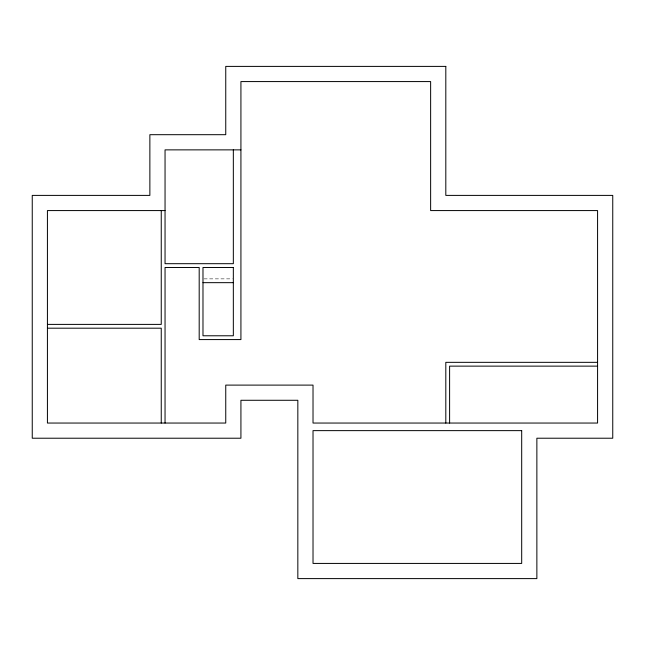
<?xml version="1.0" encoding="UTF-8"?>
<svg xmlns="http://www.w3.org/2000/svg" width="645" height="645" viewBox="0 0 645 645"><rect width="100%" height="100%" fill="white"/><g stroke="black" fill="none" stroke-linecap="round" stroke-linejoin="round"><path stroke-width="0.48" stroke-dasharray="3.23 2.42" d="M203.965 278.866L232.361 278.866"/><path stroke-width="0.97" d="M240.924 149.866L165.047 149.866L165.047 263.692L233.337 263.692L233.337 149.866M165.047 210.576L47.424 210.576L47.424 423.047L225.75 423.047L225.75 385.105L313.019 385.105L313.019 423.047L597.576 423.047L597.576 210.576L430.634 210.576L430.634 81.576L240.924 81.576L240.924 339.576L199.192 339.576L199.192 267.481L165.047 267.481L165.047 423.047M202.982 282.663L233.337 282.663M47.424 324.395L161.25 324.395L161.25 210.576M47.424 328.192L161.25 328.192L161.25 423.047M597.576 362.337L445.808 362.337L445.808 423.047M597.576 366.134L449.605 366.134L449.605 423.047M445.808 66.395L225.75 66.395L225.75 134.692L149.866 134.692L149.866 195.395L32.25 195.395L32.25 438.221L240.924 438.221L240.924 400.279L297.837 400.279L297.837 578.605L536.866 578.605L536.866 438.221L612.75 438.221L612.75 195.395L445.808 195.395L445.808 66.395M233.337 267.481L202.982 267.481L202.982 335.779L233.337 335.779L233.337 267.481M521.692 430.634L313.019 430.634L313.019 563.424L521.692 563.424L521.692 430.634"/></g></svg>
